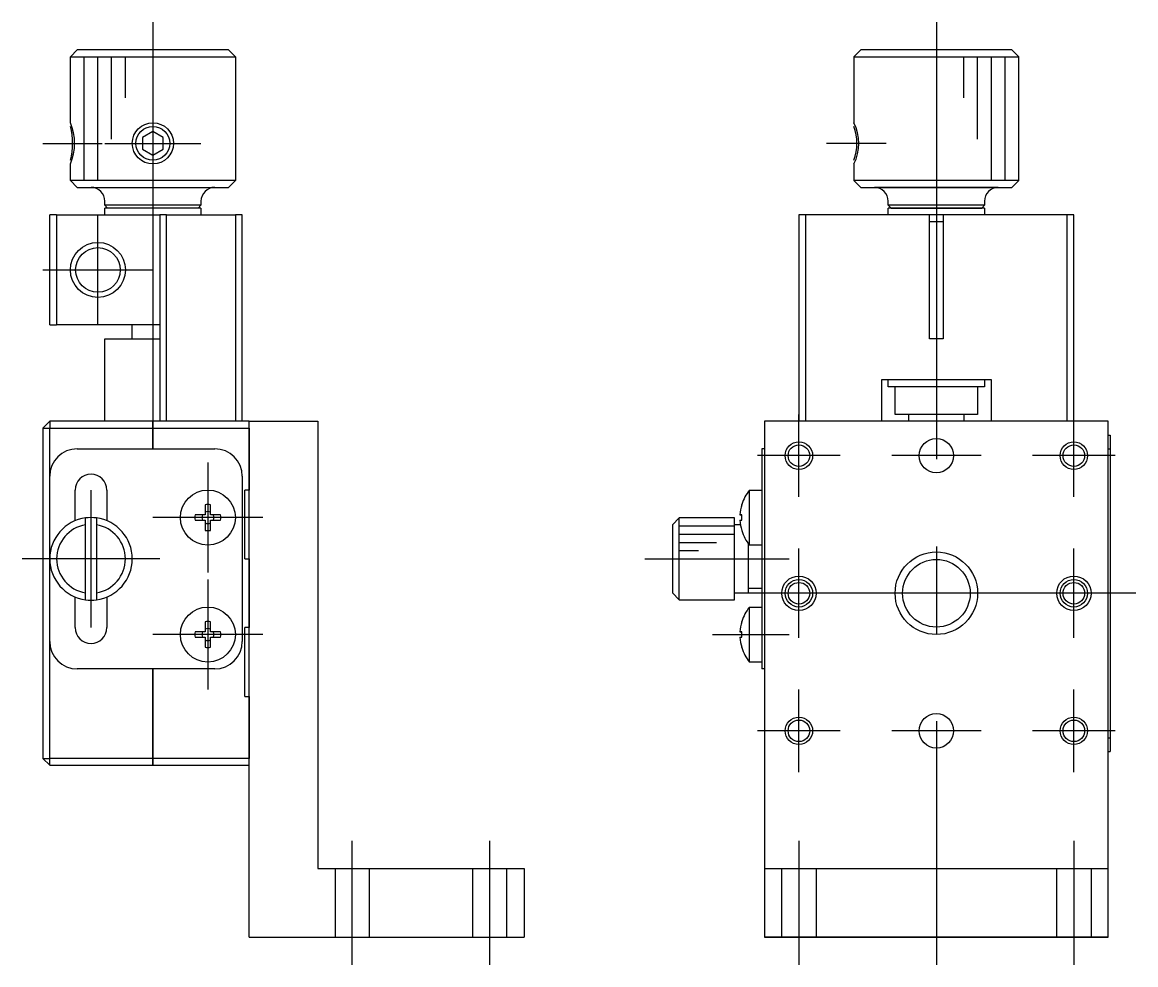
# Model space of a CAD drawing. Extents: x -79 to 118, y -81 to 94.
# Drawn here: x 37.3 to 118.2, y -27 to 41.5 of the extents above; entities that cross this region are included whole.
import ezdxf

# ---------------------------------------------------------------- set-up
doc = ezdxf.new("R2010")
doc.units = 0
doc.linetypes.add('CENTER', pattern=[50.8, 31.75, -6.35, 6.35, -6.35])
doc.linetypes.add('DASHED', pattern=[19.05, 12.7, -6.35])
doc.layers.get('0').update_dxf_attribs({"linetype": 'CONTINUOUS'})
doc.layers.add('CENTER', color=1, linetype='CENTER')

msp = doc.modelspace()

# ---------------------------------------------------------------- linework, layer by layer
at = {"color": 7, "linetype": 'CONTINUOUS'}
for p, q in [((40.75, 39), (41.25, 39.5)), ((40.75, 39), (52.75, 39)), ((40.75, 34.2), (40.75, 39)), ((52.25, 39.5), (41.25, 39.5)), ((41.75, 30), (41.75, 39)), ((42.75, 30), (42.75, 39)), ((43.75, 33), (43.75, 39)), ((44.75, 36), (44.75, 39)), ((52.25, 39.5), (52.75, 39)), ((52.75, 39), (52.75, 30)), ((97.741, 39), (98.241, 39.5)), ((97.741, 39), (97.741, 34.2)), ((97.741, 39), (103.741, 39)), ((103.741, 39.5), (98.241, 39.5)), ((109.241, 39.5), (103.741, 39.5)), ((103.741, 39), (109.741, 39)), ((105.741, 36), (105.741, 39)), ((106.741, 33), (106.741, 39)), ((107.741, 30), (107.741, 39)), ((108.741, 30), (108.741, 39)), ((109.241, 39.5), (109.741, 39)), ((109.741, 30), (109.741, 39)), ((46.75, 33.566), (46, 33.133)), ((47.5, 33.133), (46.75, 33.566)), ((46, 33.133), (46, 32.267)), ((47.5, 32.267), (47.5, 33.133)), ((46, 32.267), (46.75, 31.834)), ((46.75, 31.834), (47.5, 32.267)), ((40.75, 30), (40.75, 31.2)), ((97.741, 31.2), (97.741, 30)), ((52.75, 30), (40.75, 30)), ((41.25, 29.5), (40.75, 30)), ((52.75, 30), (52.25, 29.5)), ((109.741, 30), (97.741, 30)), ((98.241, 29.5), (97.741, 30)), ((109.741, 30), (109.241, 29.5)), ((41.25, 29.5), (52.25, 29.5)), ((98.241, 29.5), (109.241, 29.5)), ((98.241, 29.5), (102.241, 29.5)), ((108.241, 29.5), (99.241, 29.5)), ((102.241, 29.5), (99.241, 29.5)), ((105.241, 29.5), (109.241, 29.5)), ((108.241, 29.5), (105.241, 29.5)), ((43.25, 28.2), (43.25, 28.5)), ((50.25, 28.5), (50.25, 28.2)), ((100.241, 28.2), (100.241, 28.5)), ((107.241, 28.5), (107.241, 28.2)), ((50.25, 28.2), (43.25, 28.2)), ((43.45, 28), (43.25, 28.2)), ((50.25, 28), (43.25, 28)), ((43.25, 27.5), (43.25, 28)), ((50.25, 28.2), (50.05, 28)), ((50.25, 28), (50.25, 27.5)), ((107.241, 28.2), (100.241, 28.2)), ((100.441, 28), (100.241, 28.2)), ((103.741, 28), (100.241, 28)), ((100.241, 27.5), (100.241, 28)), ((100.441, 28), (107.041, 28)), ((107.241, 28), (103.741, 28)), ((107.241, 28.2), (107.041, 28)), ((107.241, 28), (107.241, 27.5)), ((39.75, 27.5), (39.25, 27.5)), ((39.25, 19.5), (39.25, 27.5)), ((39.75, 27.5), (47.25, 27.5)), ((39.75, 27.5), (39.75, 19.5)), ((47.25, 27.5), (47.25, 12.5)), ((47.75, 27.5), (47.25, 27.5)), ((47.75, 12.5), (47.75, 27.5)), ((47.75, 27.5), (52.75, 27.5)), ((52.75, 27.5), (52.75, 12.5)), ((53.25, 27.5), (52.75, 27.5)), ((53.25, 12.5), (53.25, 27.5)), ((93.741, 27.5), (93.741, 12.5)), ((94.241, 27.5), (93.741, 27.5)), ((94.241, 12.5), (94.241, 27.5)), ((103.241, 27.5), (94.241, 27.5)), ((103.241, 18.5), (103.241, 27.5)), ((103.741, 27.5), (103.241, 27.5)), ((103.741, 27.5), (103.241, 27.5)), ((104.241, 27), (103.241, 27)), ((104.27, 27.5), (103.741, 27.5)), ((104.241, 27.5), (103.741, 27.5)), ((113.241, 27.5), (104.241, 27.5)), ((104.241, 27.5), (104.241, 18.5)), ((113.241, 27.5), (113.241, 12.5)), ((113.741, 27.5), (113.241, 27.5)), ((113.741, 12.5), (113.741, 27.5)), ((39.25, 19.5), (39.75, 19.5)), ((47.25, 19.5), (39.75, 19.5)), ((45.25, 18.5), (45.25, 19.5)), ((43.25, 12.5), (43.25, 18.5)), ((43.25, 18.5), (47.25, 18.5)), ((104.241, 18.5), (103.241, 18.5)), ((107.741, 15.5), (99.741, 15.5)), ((99.741, 15.5), (99.741, 12.5)), ((100.241, 15.5), (99.741, 15.5)), ((100.241, 15), (100.241, 15.5)), ((107.241, 15.5), (107.241, 15)), ((107.741, 15.5), (107.241, 15.5)), ((107.741, 12.5), (107.741, 15.5)), ((103.741, 15), (100.241, 15)), ((100.741, 15), (100.241, 15)), ((100.741, 13), (100.741, 15)), ((107.241, 15), (103.741, 15)), ((106.741, 15), (106.741, 13)), ((107.241, 15), (106.741, 15)), ((101.741, 13), (100.741, 13)), ((106.741, 13), (100.741, 13)), ((105.741, 13), (101.741, 13)), ((105.741, 13), (101.741, 13)), ((101.741, 12.5), (101.741, 13)), ((105.741, 13), (105.741, 12.5)), ((106.741, 13), (105.741, 13)), ((38.75, 12), (39.25, 12.5)), ((46.75, 12.5), (39.25, 12.5)), ((39.25, 12.5), (39.25, 12)), ((49.25, 12.5), (46.75, 12.5)), ((46.75, 12), (46.75, 12.5)), ((46.75, 12.5), (46.75, 12)), ((53.75, 12.5), (49.25, 12.5)), ((53.75, 12.5), (58.75, 12.5)), ((53.75, 12), (53.75, 12.5)), ((58.75, 12.5), (58.75, 11)), ((91.241, 12.5), (91.241, -20)), ((116.241, 12.5), (91.241, 12.5)), ((116.241, -20), (116.241, 12.5)), ((38.75, 12), (38.75, 9)), ((38.75, 12), (39.25, 12)), ((39.25, 8.5), (39.25, 12)), ((39.25, 12), (46.75, 12)), ((46.75, 12), (53.75, 12)), ((46.75, 12), (46.75, 10.5)), ((46.75, 10.5), (46.75, 12)), ((53.75, 12), (53.75, 9)), ((53.75, 9), (53.75, 12)), ((116.241, 11.5), (116.391, 11.5)), ((116.391, 11.5), (116.391, 10.51)), ((58.75, 11), (58.75, -9)), ((41.25, 10.5), (51.25, 10.5)), ((91.041, 10.5), (91.041, 8.5)), ((91.241, 10.5), (91.041, 10.5)), ((116.241, 10.5), (116.391, 10.5)), ((116.391, 10.5), (116.391, -10.5)), ((38.75, 9), (38.75, -1)), ((53.75, 9), (53.75, 7.5)), ((53.75, 7.5), (53.75, 9)), ((39.25, -12), (39.25, 8.5)), ((53.25, 8.5), (53.25, -3.5)), ((91.041, 8.5), (91.041, -3.5)), ((41.1, 5.271), (41.1, 7.5)), ((43.4, 7.5), (43.4, 5.271)), ((53.45, 2.5), (53.45, 7.5)), ((53.75, 7.5), (53.45, 7.5)), ((53.75, 2.5), (53.75, 7.5)), ((90.143, 5.5), (90.143, 7.5)), ((90.143, 7.5), (91.041, 7.5)), ((50.55, 5.7), (49.821, 5.7)), ((50.55, 6.429), (50.55, 5.7)), ((50.95, 5.7), (50.95, 6.429)), ((51.679, 5.7), (50.95, 5.7)), ((89.454, 5.7), (89.585, 5.7)), ((89.585, 5.7), (89.454, 5.7)), ((89.585, 6.429), (89.585, 6.45)), ((89.585, 5.3), (89.585, 5.7)), ((41.85, 4.968), (41.85, 5.473)), ((41.85, 0.032), (41.85, 4.968)), ((42.65, 5.473), (42.65, 4.968)), ((42.65, 4.968), (42.65, 0.032)), ((49.821, 5.3), (50.55, 5.3)), ((50.55, 5.3), (50.55, 4.571)), ((50.95, 4.571), (50.95, 5.3)), ((50.95, 5.3), (51.679, 5.3)), ((85.041, 5.473), (84.541, 4.968)), ((84.541, 4.968), (84.541, 0.032)), ((85.041, -0.473), (85.041, 5.473)), ((85.541, 5.473), (85.041, 5.473)), ((85.041, 4.9), (89.041, 4.9)), ((85.541, 5.5), (89.041, 5.5)), ((85.541, 5.5), (85.541, 5.473)), ((89.041, 5.5), (89.041, -0.5)), ((89.041, 5), (89.487, 5)), ((89.454, 5.3), (89.585, 5.3)), ((90.143, 3.5), (90.143, 5.5)), ((85.041, 4.3), (89.041, 4.3)), ((89.585, 4.55), (89.585, 4.571)), ((85.041, 3.7), (87.741, 3.7)), ((90.041, 3.635), (90.041, 0)), ((91.041, 3.5), (90.143, 3.5)), ((53.45, 2.5), (53.75, 2.5)), ((53.75, 2.5), (53.75, -2.5)), ((53.75, -2.5), (53.75, 2.5)), ((85.041, 3.1), (86.441, 3.1)), ((41.85, -0.473), (41.85, 0.032)), ((42.65, 0.032), (42.65, -0.473)), ((84.541, 0.032), (85.041, -0.473)), ((90.041, 0), (89.041, 0)), ((91.041, 0.35), (90.041, 0.35)), ((41.1, -2.5), (41.1, -0.271)), ((43.4, -0.271), (43.4, -2.5)), ((85.041, -0.473), (85.541, -0.473)), ((85.541, -0.473), (85.541, -0.5)), ((89.041, -0.5), (85.541, -0.5)), ((38.75, -1), (38.75, -11)), ((90.143, -3), (90.143, -1)), ((90.143, -1), (91.041, -1)), ((50.55, -2.071), (50.55, -2.8)), ((50.95, -2.8), (50.95, -2.071)), ((89.585, -2.071), (89.585, -2.05)), ((50.55, -2.8), (49.821, -2.8)), ((49.821, -3.2), (50.55, -3.2)), ((50.55, -3.2), (50.55, -3.929)), ((51.679, -2.8), (50.95, -2.8)), ((50.95, -3.929), (50.95, -3.2)), ((50.95, -3.2), (51.679, -3.2)), ((53.75, -2.5), (53.45, -2.5)), ((53.45, -7.5), (53.45, -2.5)), ((53.75, -7.5), (53.75, -2.5)), ((89.454, -2.8), (89.585, -2.8)), ((89.585, -2.8), (89.454, -2.8)), ((89.454, -3.2), (89.585, -3.2)), ((89.585, -3.2), (89.585, -2.8)), ((90.143, -5), (90.143, -3)), ((89.585, -3.95), (89.585, -3.929)), ((91.041, -3.5), (91.041, -5.5)), ((51.25, -5.5), (41.25, -5.5)), ((46.75, -5.5), (46.75, -12)), ((46.75, -12), (46.75, -5.5)), ((91.041, -5), (90.143, -5)), ((91.241, -5.5), (91.041, -5.5)), ((91.241, -5.5), (91.041, -5.5)), ((53.45, -7.5), (53.75, -7.5)), ((53.75, -7.5), (53.75, -11)), ((53.75, -11), (53.75, -7.5)), ((58.75, -9), (58.75, -20)), ((116.241, -10.5), (116.391, -10.5)), ((116.241, -10.5), (116.391, -10.5)), ((116.391, -10.51), (116.391, -11.5)), ((38.75, -11), (38.75, -12)), ((53.75, -11), (53.75, -12)), ((53.75, -12), (53.75, -11)), ((39.25, -12.5), (38.75, -12)), ((38.75, -12), (39.25, -12)), ((46.75, -12), (39.25, -12)), ((39.25, -12.5), (39.25, -12)), ((53.75, -12), (46.75, -12)), ((46.75, -12), (46.75, -12.5)), ((46.75, -12.5), (46.75, -12)), ((53.75, -25), (53.75, -12)), ((116.241, -11.5), (116.391, -11.5)), ((116.241, -11.5), (116.391, -11.5)), ((39.25, -12.5), (46.75, -12.5)), ((46.75, -12.5), (53.75, -12.5)), ((58.75, -20), (73.75, -20)), ((73.75, -20), (73.75, -25)), ((91.241, -20), (116.241, -20)), ((91.241, -20), (91.241, -25)), ((116.241, -25), (116.241, -20)), ((53.75, -25), (73.75, -25)), ((116.241, -25), (91.241, -25)), ((91.241, -25), (116.241, -25)), ((94.991, -25), (92.491, -25)), ((94.991, -25), (92.491, -25)), ((94.991, -25), (92.491, -25)), ((94.991, -25), (92.491, -25)), ((114.991, -25), (112.491, -25)), ((114.991, -25), (112.491, -25)), ((114.991, -25), (112.491, -25)), ((114.991, -25), (112.491, -25))]:
    msp.add_line(p, q, dxfattribs=at)
at = {"color": 3, "linetype": 'DASHED'}
for p, q in [((60, -20), (60, -25)), ((62.5, -25), (62.5, -20)), ((70, -20), (70, -25)), ((72.5, -25), (72.5, -20)), ((92.491, -25), (92.491, -20)), ((94.991, -20), (94.991, -25)), ((112.491, -25), (112.491, -20)), ((114.991, -20), (114.991, -25))]:
    msp.add_line(p, q, dxfattribs=at)
at = {"color": 3, "linetype": 'CONTINUOUS'}
for centre, radius in [((46.75, 32.7), 1.5), ((42.75, 23.5), 2), ((93.741, 10), 1), ((113.741, 10), 1), ((103.741, 0), 3), ((93.741, 0), 1), ((113.741, 0), 1), ((93.741, -10), 1), ((113.741, -10), 1)]:
    msp.add_circle(centre, radius, dxfattribs=at)
at = {"color": 7, "linetype": 'CONTINUOUS'}
for centre, radius in [((46.75, 32.7), 1.23), ((42.75, 23.5), 1.621), ((93.741, 10), 0.783), ((103.741, 10), 1.25), ((113.741, 10), 0.783), ((50.75, 5.5), 2), ((103.741, 0), 2.458), ((93.741, 0), 1.25), ((113.741, 0), 1.25), ((93.741, 0), 0.783), ((113.741, 0), 0.783), ((50.75, -3), 2), ((103.741, -10), 1.25), ((93.741, -10), 0.783), ((113.741, -10), 0.783)]:
    msp.add_circle(centre, radius, dxfattribs=at)
at = {"color": 3, "linetype": 'CONTINUOUS'}
for centre, radius, start, end in [((37.241, 32.7), 3.816, 336.85453, 23.14547), ((94.731, 32.7), 3.363, 333.51411, 26.48589)]:
    msp.add_arc(centre, radius, start, end, dxfattribs=at)
at = {"color": 7, "linetype": 'CONTINUOUS'}
for centre, radius, start, end in [((36.148, 32.7), 4.764, 345.04334, 14.95666), ((94.45, 32.7), 3.514, 339.51773, 20.48227), ((42.25, 28.5), 1, 0, 90), ((51.25, 28.5), 1, 90, 180), ((99.241, 28.5), 1, 0, 90), ((108.241, 28.5), 1, 90, 180), ((41.25, 8.5), 2, 90, 180), ((51.25, 8.5), 2, 0, 90), ((42.25, 7.5), 1.15, 0, 180), ((92.641, 5.5), 3.2, 141.31781, 162.73), ((50.75, 5.5), 0.95, 167.8468, 192.1532), ((50.75, 5.5), 0.435, 152.63352, 207.36648), ((50.75, 5.5), 0.95, 77.8468, 102.1532), ((50.75, 5.5), 0.435, 62.63352, 117.36648), ((50.75, 5.5), 0.435, 332.63352, 27.36648), ((50.75, 5.5), 0.95, 347.8468, 12.1532), ((92.641, 5.5), 3.194, 163.09474, 176.40965), ((42.25, 2.5), 3, 97.66226, 262.33774), ((42.25, 2.5), 2.5, 99.2069, 260.7931), ((42.25, 2.5), 3, 82.33774, 97.66226), ((42.25, 2.5), 3, 277.66226, 82.33774), ((42.25, 2.5), 2.5, 279.2069, 80.7931), ((50.75, 5.5), 0.435, 242.63352, 297.36648), ((92.641, 5.5), 3.194, 183.59035, 196.90526), ((50.75, 5.5), 0.95, 257.8468, 282.1532), ((92.641, 5.5), 3.2, 197.27, 218.68219), ((42.25, 2.5), 3, 262.33774, 277.66226), ((92.641, -3), 3.2, 141.31781, 162.73), ((50.75, -3), 0.95, 77.8468, 102.1532), ((92.641, -3), 3.194, 163.09474, 176.40965), ((42.25, -2.5), 1.15, 180, 0), ((50.75, -3), 0.95, 167.8468, 192.1532), ((50.75, -3), 0.435, 152.63352, 207.36648), ((50.75, -3), 0.435, 62.63352, 117.36648), ((50.75, -3), 0.435, 332.63352, 27.36648), ((50.75, -3), 0.95, 347.8468, 12.1532), ((92.641, -3), 3.194, 183.59035, 196.90526), ((41.25, -3.5), 2, 180, 270), ((50.75, -3), 0.435, 242.63352, 297.36648), ((50.75, -3), 0.95, 257.8468, 282.1532), ((51.25, -3.5), 2, 270, 0), ((92.641, -3), 3.2, 197.27, 218.68219)]:
    msp.add_arc(centre, radius, start, end, dxfattribs=at)
at = {"layer": 'CENTER', "color": 1, "linetype": 'CENTER'}
for p, q in [((46.75, 41.5), (46.75, 10.5)), ((103.741, 41.5), (103.741, -27)), ((38.75, 32.7), (43.057, 32.7)), ((43.25, 32.7), (50.25, 32.7)), ((100.094, 32.7), (95.741, 32.7)), ((42.75, 19.5), (42.75, 27.5)), ((38.75, 23.5), (46.75, 23.5)), ((93.741, 7), (93.741, 13)), ((113.741, 7), (113.741, 13)), ((96.741, 10), (90.741, 10)), ((106.991, 10), (100.491, 10)), ((116.741, 10), (110.741, 10)), ((50.75, 9.5), (50.75, 1.5)), ((42.25, -2.5), (42.25, 7.5)), ((54.75, 5.5), (46.75, 5.5)), ((93.741, -3.25), (93.741, 3.25)), ((113.741, -3.25), (113.741, 3.25)), ((47.25, 2.5), (37.25, 2.5)), ((82.541, 2.5), (93.041, 2.5)), ((50.75, 1), (50.75, -7)), ((118.241, 0), (89.241, 0)), ((54.75, -3), (46.75, -3)), ((87.454, -3), (93.041, -3)), ((93.741, -13), (93.741, -7)), ((113.741, -13), (113.741, -7)), ((96.741, -10), (90.741, -10)), ((106.991, -10), (100.491, -10)), ((116.741, -10), (110.741, -10)), ((61.25, -27), (61.25, -18)), ((71.25, -27), (71.25, -18)), ((93.741, -18), (93.741, -27)), ((113.741, -18), (113.741, -27))]:
    msp.add_line(p, q, dxfattribs=at)

doc.saveas('drawing.dxf')
